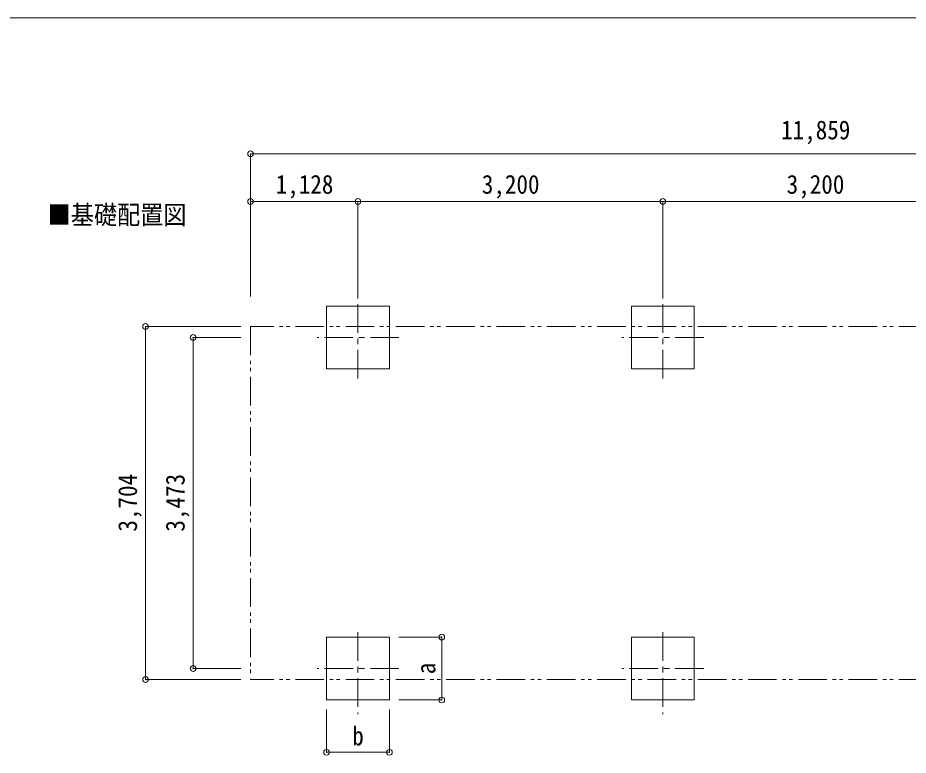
# Model space of a CAD drawing. Units: millimetres at full size, sheet at 1:60. Extents: x -16864 to 16864, y -11640 to 11640.
# Drawn here: x -3409 to 5938, y 3904 to 11640 of the extents above; entities that cross this region are included whole.
import ezdxf
from ezdxf.enums import TextEntityAlignment as Align

# ---------------------------------------------------------------- set-up
doc = ezdxf.new("R2010")
doc.units = ezdxf.units.MM
doc.header["$LTSCALE"] = 60
doc.header["$PDMODE"] = 32
doc.header["$PDSIZE"] = 60
doc.linetypes.add('CHAIN1', pattern=[8, 5, -1, 1, -1])
doc.linetypes.add('DOUBLE_CHAIN1', pattern=[8.8, 5, -1, 0.6, -0.6, 0.6, -1])
for name, color, linetype, lineweight in [('1-2', 134, 'Continuous', 9), ('1-8', 6, 'Continuous', 9), ('1-A', 4, 'CHAIN1', 9), ('F-0', 7, 'Continuous', 9)]:
    doc.layers.add(name, color=color, linetype=linetype, lineweight=lineweight)
doc.layers.add('1-7', color=7, linetype='Continuous')
doc.styles.add('ＭＳ ゴシック', font='')
doc.styles.get('ＭＳ ゴシック').set_extended_font_data('MS Gothic')

msp = doc.modelspace()

# ---------------------------------------------------------------- linework, layer by layer
at = {"layer": '1-2', "color": 6}
for p, q in [((10893.19, 10212.68), (-965.81, 10212.68)), ((162.19, 9712.68), (-965.81, 9712.68)), ((3362.19, 9712.68), (162.19, 9712.68)), ((6562.19, 9712.68), (3362.19, 9712.68))]:
    msp.add_line(p, q, dxfattribs=at)
at = {"layer": '1-8'}
for p, q in [((-965.81, 8714.68), (-965.81, 10212.68)), ((162.19, 8714.68), (162.19, 9712.68)), ((3362.19, 8714.68), (3362.19, 9712.68)), ((-2067.8, 8401.18), (-1068.15, 8401.18)), ((-2067.8, 4697.18), (-2067.8, 8401.18)), ((-1568.15, 8285.68), (-1068.15, 8285.68)), ((-1568.15, 4812.68), (-1568.15, 8285.68)), ((1041.37, 5142.68), (591.37, 5142.68)), ((1041.37, 4482.68), (1041.37, 5142.68)), ((-1568.15, 4812.68), (-1068.15, 4812.68)), ((-2067.8, 4697.18), (-1068.15, 4697.18)), ((1041.37, 4482.68), (591.37, 4482.68)), ((-167.68, 3933.68), (-167.68, 4383.68)), ((492.37, 3933.68), (492.37, 4383.68)), ((492.37, 3933.68), (-167.68, 3933.68))]:
    msp.add_line(p, q, dxfattribs=at)
for p in [(-965.81, 10212.68), (-965.81, 9712.68), (162.19, 9712.68), (3362.19, 9712.68), (-2067.8, 8401.18), (-1568.15, 8285.68), (1041.37, 5142.68), (-1568.15, 4812.68), (-2067.8, 4697.18), (1041.37, 4482.68), (-167.68, 3933.68), (492.37, 3933.68)]:
    msp.add_point(p, dxfattribs=at)
at = {"layer": '1-A'}
for p, q in [((162.32, 7855.68), (162.32, 8715.68)), ((3362.32, 7855.68), (3362.32, 8715.68)), ((592.37, 8285.68), (-267.68, 8285.68)), ((3792.37, 8285.68), (2932.32, 8285.68)), ((162.32, 5192.68), (162.32, 4332.68)), ((3362.32, 5192.68), (3362.32, 4332.68)), ((592.37, 4812.68), (-267.68, 4812.68)), ((3792.37, 4812.68), (2932.32, 4812.68))]:
    msp.add_line(p, q, dxfattribs=at)
at = {"layer": '1-A', "color": 7, "linetype": 'DOUBLE_CHAIN1'}
for p, q in [((10893.19, 8401.18), (-965.69, 8401.18)), ((-965.69, 8401.18), (-965.69, 4697.18))]:
    msp.add_line(p, q, dxfattribs=at)
at = {"layer": '1-A', "linetype": 'Continuous'}
for points in [[(-167.68, 7955.68), (492.37, 7955.68), (492.37, 8615.68), (-167.68, 8615.68)], [(3032.32, 7955.68), (3692.37, 7955.68), (3692.37, 8615.68), (3032.32, 8615.68)], [(-167.68, 5142.68), (492.37, 5142.68), (492.37, 4482.68), (-167.68, 4482.68)], [(3032.32, 5142.68), (3692.37, 5142.68), (3692.37, 4482.68), (3032.32, 4482.68)]]:
    msp.add_lwpolyline(points, close=True, dxfattribs=at)
at = {"layer": '1-A', "color": 7, "linetype": 'DOUBLE_CHAIN1'}
msp.add_lwpolyline([(10893.19, 8401.18), (10893.19, 4697.18), (-965.69, 4697.18)], dxfattribs=at)
at = {"layer": 'F-0', "color": 5, "lineweight": 5}
msp.add_line((-16864.12, 11640), (16015.88, 11640), dxfattribs=at)

# ---------------------------------------------------------------- texts
at = {"layer": '1-7', "style": 'ＭＳ ゴシック', "width": 0.9}
msp.add_text('■基礎配置図', height=197.9, dxfattribs=at).set_placement((-3095.8, 9414.54), align=Align.BOTTOM_LEFT)
at = {"layer": '1-8', "color": 7, "style": 'ＭＳ ゴシック', "width": 0.9}
for s, p in [('11,859', (4603.69, 10305.68)), ('1,128', (-701.81, 9735.02)), ('3,200', (1462.19, 9735.02)), ('3,200', (4662.19, 9735.02)), ('b', (102.35, 3947.28))]:
    msp.add_text(s, height=197.9, dxfattribs=at).set_placement(p, align=Align.BOTTOM_LEFT)
for s, p in [('3,704', (-2097.8, 6249.18)), ('3,473', (-1598.15, 6249.18)), ('a', (1033.45, 4752.68))]:
    msp.add_text(s, height=197.9, rotation=90, dxfattribs=at).set_placement(p, align=Align.BOTTOM_LEFT)

doc.saveas('drawing.dxf')
